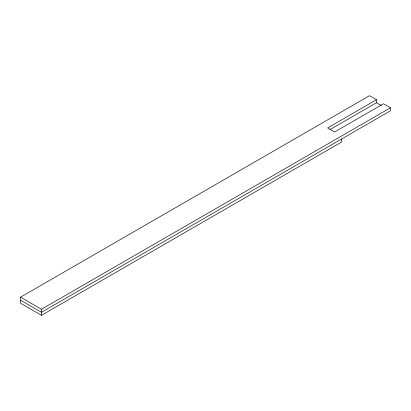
<?xml version="1.0" encoding="UTF-8"?>
<svg xmlns="http://www.w3.org/2000/svg" width="411" height="411" viewBox="0 0 411 411"><rect width="100%" height="100%" fill="white"/><g stroke="black" fill="none" stroke-linecap="round" stroke-linejoin="round"><path stroke-width="0.62" d="M341.598 139.016L341.598 142.036L41.485 315.304L20.55 303.215L20.55 297.168L369.515 95.696L376.491 99.729L376.491 102.75L329.858 129.676M376.491 99.729L327.639 127.934L334.616 131.962L383.473 103.757L390.45 107.785L390.45 110.811L41.485 312.278L20.55 300.189M20.55 297.168L41.485 309.257L390.45 107.785M376.491 102.75L381.326 105.54M41.485 309.257L41.485 315.304"/></g></svg>
